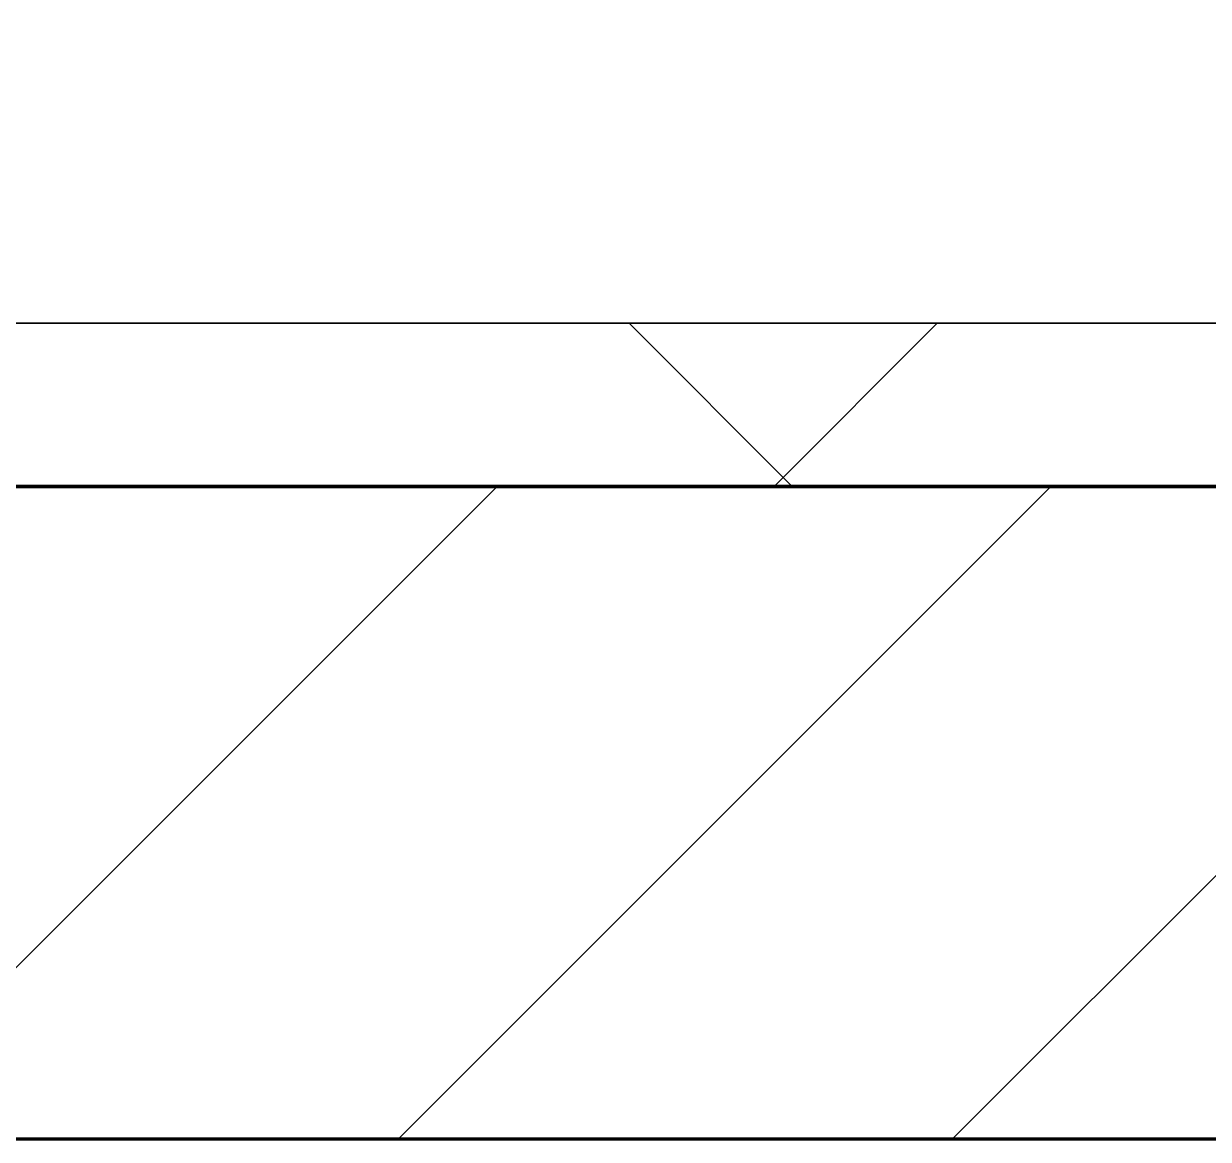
# Model space of a CAD drawing. Header units: millimetres. Extents: x -794334 to -714814, y -17806 to 22403.
# Drawn here: x -749482.8 to -749119.9, y -4021 to -3679.2 of the extents above; entities that cross this region are included whole.
import ezdxf
from ezdxf.xclip import XClip

# ---------------------------------------------------------------- set-up
doc = ezdxf.new("R2010")
doc.units = ezdxf.units.MM
doc.header["$XCLIPFRAME"] = 0
for name, color, linetype, lineweight in [('A-GLAZ-CURT', 2, 'Continuous', 9), ('A-WALL', 5, 'Continuous', 35), ('A-WALL-FNSH', 2, 'Continuous', 35), ('A-WALL-PATT', 1, 'Continuous', 35), ('WALL-E', 2, 'Continuous', 35)]:
    doc.layers.add(name, color=color, linetype=linetype, lineweight=lineweight)
doc.layers.add('A11_ALU.SOLID SHEET', color=2, linetype='Continuous')

# ---------------------------------------------------------------- blocks, each defined once
blk = doc.blocks.new('PPLS-PP19_Custom Tile Pattern - Custom Tile Pattern-V166-4252-01 ENLARGED CONCOURSE LEVEL - REFLECTED CEILING PLAN - SHEET 3')
at = {"layer": 'A-GLAZ-CURT'}
for p, q in [((-300, 0), (300, 0)), ((300, 0), (-300, 0)), ((195.99, 0), (213.31, 0)), ((213.31, 0), (195.99, 0)), ((230.06, 0), (265.09, 0)), ((265.23, 0), (300, 0)), ((-300, -50), (300, -50)), ((300, -50), (-300, -50))]:
    blk.add_line(p, q, dxfattribs=at)
for points, knots in [([(-126.5, 0), (-122.44, 0), (-108.71, 0), (-86.68, 0), (-63.44, 0), (-54.4, 0), (-48.53, 0), (-30.79, 0), (-18.03, 0), (8.61, 0), (15.02, 0), (22.91, 0), (31, 0), (39.04, 0), (51.19, 0), (58.74, 0), (61.34, 0), (61.45, 0)], [-5231.017328, -5231.017328, -5231.017328, -5231.017328, -4994.692869, -4542.524482, -4008.285538, -3689.699207, -3546.54457, -3315.260113, -2864.387349, -2439.246196, -2084.094819, -1956.422387, -1818.904206, -1645.594513, -1443.202566, -1228.752106, -1120.932285, -1120.932285, -1120.932285, -1120.932285]), ([(30.82, 0), (29.27, 0), (20.14, 0), (3.54, 0), (-16.58, 0), (-34.76, 0), (-36.04, 0)], [-10462.034656, -10462.034656, -10462.034656, -10462.034656, -10363.088938, -9884.23066, -9424.652049, -9182.880979, -9182.880979, -9182.880979, -9182.880979]), ([(-30.52, 0), (-27.11, 0), (-17.83, 0), (5.99, 0), (22.06, 0), (37.44, 0), (45.92, 0), (57.76, 0), (64.47, 0), (72.74, 0), (75.22, 0), (76.03, 0), (76.21, 0)], [-2323.618664, -2323.618664, -2323.618664, -2323.618664, -2142.497158, -1716.209403, -1206.526904, -1089.329421, -901.315459, -753.071572, -495.328968, -421.953223, -334.951786, -290.452333, -290.452333, -290.452333, -290.452333]), ([(8.33, 0), (8.19, 0), (7.18, 0), (0.32, 0), (-13.89, 0), (-24.92, 0), (-29.03, 0)], [-3574.286521, -3574.286521, -3574.286521, -3574.286521, -3526.962355, -3285.499107, -2903.012179, -2680.714891, -2680.714891, -2680.714891, -2680.714891]), ([(-15.19, 0), (-13.07, 0), (7.48, 0), (42.82, 0), (88.72, 0), (120.63, 0), (138.28, 0), (138.53, 0)], [-461.142613, -461.142613, -461.142613, -461.142613, -429.606584, -390.253598, -346.313304, -291.370682, -290.5735, -290.5735, -290.5735, -290.5735]), ([(-6.42, 0), (-3.24, 0), (3.86, 0), (13.15, 0), (21.24, 0), (24.62, 0), (24.72, 0), (24.72, 0)], [-4952.928845, -4952.928845, -4952.928845, -4952.928845, -4785.90057, -4596.498881, -4445.288762, -4384.376941, -4376.041937, -4376.041937, -4376.041937, -4376.041937]), ([(61.17, 0), (58.88, 0), (52.24, 0), (39.61, 0), (24.74, 0), (6.89, 0), (-3.98, 0), (-6.42, 0)], [-4453.60244, -4453.60244, -4453.60244, -4453.60244, -4326.416877, -4098.545751, -3766.694881, -3333.063701, -3206.504188, -3206.504188, -3206.504188, -3206.504188]), ([(31.18, 0), (25.97, 0), (13.59, 0), (0.94, 0), (-6.41, 0)], [-4496.803627, -4496.803627, -4496.803627, -4496.803627, -4222.080604, -3831.60238, -3831.60238, -3831.60238, -3831.60238]), ([(76.63, 0), (74.8, 0), (67.65, 0), (53.52, 0), (37, 0), (24.07, 0), (12.82, 0), (2.17, 0), (-5.16, 0), (-6.41, 0)], [-3095.572228, -3095.572228, -3095.572228, -3095.572228, -2950.589685, -2634.532728, -2313.748533, -2106.613311, -1925.670641, -1617.263037, -1553.636676, -1553.636676, -1553.636676, -1553.636676]), ([(-6.38, 0), (-2.32, 0), (4.94, 0), (9.64, 0), (10.14, 0), (10.18, 0)], [-3518.384954, -3518.384954, -3518.384954, -3518.384954, -3285.047089, -3066.359526, -3044.715262, -3044.715262, -3044.715262, -3044.715262]), ([(9.32, 0), (9.08, 0), (7.65, 0), (3.06, 0), (-3.05, 0), (-6.03, 0)], [-2922.926651, -2922.926651, -2922.926651, -2922.926651, -2882.788014, -2720.818881, -2557.56082, -2557.56082, -2557.56082, -2557.56082]), ([(-5.98, 0), (-2.39, 0), (15.01, 0), (43.36, 0), (70.92, 0), (82.12, 0), (83.66, 0)], [-5546.233574, -5546.233574, -5546.233574, -5546.233574, -5340.621928, -4573.028122, -4094.177415, -3869.465285, -3869.465285, -3869.465285, -3869.465285]), ([(-2.63, 0), (-2.47, 0), (-1.22, 0), (4.92, 0), (15.97, 0), (22.54, 0), (24.49, 0)], [-226.825321, -226.825321, -226.825321, -226.825321, -220.269177, -206.416616, -198.214427, -187.717507, -187.717507, -187.717507, -187.717507]), ([(103.09, 0), (101.08, 0), (86.31, 0), (63.34, 0), (35.84, 0), (12, 0), (3.08, 0), (-1.67, 0), (-2.25, 0)], [-375.435014, -375.435014, -375.435014, -375.435014, -369.147452, -330.153101, -307.516438, -285.83788, -246.234814, -234.646884, -234.646884, -234.646884, -234.646884]), ([(24.69, 0), (24.54, 0), (20.99, 0), (15.48, 0), (10.8, 0), (9.63, 0)], [-4368.572414, -4368.572414, -4368.572414, -4368.572414, -4306.476363, -4080.000647, -3772.857994, -3772.857994, -3772.857994, -3772.857994]), ([(18.16, 0), (19.15, 0), (24.25, 0), (25.66, 0), (26.12, 0)], [-5700.113719, -5700.113719, -5700.113719, -5700.113719, -5554.232259, -5302.431367, -5302.431367, -5302.431367, -5302.431367]), ([(114.39, 0), (114.2, 0), (112.08, 0), (105.42, 0), (92.38, 0), (85.59, 0), (74.4, 0), (62.26, 0), (51.85, 0), (43.81, 0), (29.53, 0), (20.67, 0), (18.85, 0), (18.16, 0)], [-8148.58938, -8148.58938, -8148.58938, -8148.58938, -8105.191388, -7723.759874, -7531.75727, -7135.649961, -6924.452779, -6738.82075, -6548.303034, -6314.283804, -6135.05769, -5972.647715, -5832.674503, -5832.674503, -5832.674503, -5832.674503]), ([(27.44, 0), (27.9, 0), (29.54, 0), (38.07, 0), (53.39, 0), (71.67, 0), (84.83, 0), (86.01, 0), (92.51, 0), (94.33, 0)], [-5037.309798, -5037.309798, -5037.309798, -5037.309798, -4887.603822, -4705.298446, -4353.683244, -3960.84581, -3759.045785, -3336.541051, -2783.776468, -2783.776468, -2783.776468, -2783.776468]), ([(27.89, 0), (29.09, 0), (33.4, 0), (46.49, 0), (56.7, 0), (61.46, 0)], [-147.777612, -147.777612, -147.777612, -147.777612, -135.792042, -118.513713, -104.153791, -104.153791, -104.153791, -104.153791]), ([(53.18, 0), (53.06, 0), (52.22, 0), (44.99, 0), (36.46, 0), (30.82, 0)], [-622.740158, -622.740158, -622.740158, -622.740158, -566.066452, -360.610861, 0, 0, 0, 0]), ([(136.44, 0), (121.66, 0), (86.93, 0), (51.16, 0), (31.18, 0)], [-106.750556, -106.750556, -106.750556, -106.750556, -59.610984, 0, 0, 0, 0]), ([(168.37, 0), (167.68, 0), (162.47, 0), (147.02, 0), (109.77, 0), (76.86, 0), (57.82, 0), (46.51, 0), (41.18, 0), (36.02, 0), (35.54, 0), (35.54, 0)], [-543.375029, -543.375029, -543.375029, -543.375029, -530.793311, -458.593899, -401.860199, -357.622665, -341.267687, -334.000314, -326.15566, -319.318397, -317.489778, -317.489778, -317.489778, -317.489778]), ([(36.29, 0), (37.77, 0), (48.82, 0), (55.9, 0), (61.09, 0), (61.46, 0)], [-314.598523, -314.598523, -314.598523, -314.598523, -305.899624, -287.17622, -285.749807, -285.749807, -285.749807, -285.749807]), ([(61.47, 0), (61.47, 0), (61.21, 0), (54.61, 0), (53.71, 0), (53.56, 0)], [-1113.311073, -1113.311073, -1113.311073, -1113.311073, -1096.402191, -891.204116, -747.28819, -747.28819, -747.28819, -747.28819]), ([(61.77, 0), (63.75, 0), (77.21, 0), (100.57, 0), (116.36, 0), (128.63, 0), (128.95, 0)], [-103.843727, -103.843727, -103.843727, -103.843727, -97.899267, -63.759246, -39.050993, -35.895543, -35.895543, -35.895543, -35.895543]), ([(61.98, 0), (71.21, 0), (96.35, 0), (119.31, 0), (127.65, 0), (129.38, 0)], [-285.078974, -285.078974, -285.078974, -285.078974, -249.500363, -194.761443, -176.550639, -176.550639, -176.550639, -176.550639]), ([(76.22, 0), (75.58, 0), (73.64, 0), (71.05, 0), (70.61, 0)], [-193.634889, -193.634889, -193.634889, -193.634889, -31.537676, 0, 0, 0, 0]), ([(94.4, 0), (94.4, 0), (94.64, 0), (99.11, 0), (108.97, 0), (120.79, 0), (139.94, 0), (163.31, 0), (185.23, 0), (193.62, 0), (194.69, 0), (194.79, 0)], [-2348.345796, -2348.345796, -2348.345796, -2348.345796, -2310.419338, -2233.599744, -2052.234781, -1843.028543, -1530.39897, -1095.004608, -529.74427, -295.064701, -265.121568, -265.121568, -265.121568, -265.121568]), ([(129.02, 0), (129.02, 0), (124.41, 0), (122.35, 0), (114.96, 0), (108.04, 0), (103.09, 0)], [-35.386604, -35.386604, -35.386604, -35.386604, -31.430235, -22.807238, -15.488593, 0, 0, 0, 0]), ([(128.7, 0), (127.94, 0), (125.06, 0), (118.6, 0), (114.23, 0), (111.98, 0), (105.66, 0), (105.23, 0), (105.23, 0)], [-9606.758006, -9606.758006, -9606.758006, -9606.758006, -9567.007022, -9453.21225, -9220.200448, -9012.77275, -8966.157302, -8929.495943, -8929.495943, -8929.495943, -8929.495943]), ([(105.26, 0), (105.52, 0), (111.01, 0), (112.65, 0), (113.59, 0)], [-8920.561005, -8920.561005, -8920.561005, -8920.561005, -8814.835624, -8577.462505, -8577.462505, -8577.462505, -8577.462505]), ([(128.95, 0), (129.24, 0), (130.75, 0), (139.26, 0), (152.67, 0), (161.24, 0), (162.19, 0), (162.75, 0)], [-631.295149, -631.295149, -631.295149, -631.295149, -627.736123, -618.981161, -602.094757, -592.980799, -581.414464, -581.414464, -581.414464, -581.414464]), ([(137.1, 0), (136, 0), (133.7, 0), (130.06, 0), (129.29, 0)], [-670.405967, -670.405967, -670.405967, -670.405967, -651.020627, -641.515499, -641.515499, -641.515499, -641.515499]), ([(157.9, 0), (156.77, 0), (151.67, 0), (143.29, 0), (134.93, 0), (130.48, 0), (129.34, 0)], [-10292.955006, -10292.955006, -10292.955006, -10292.955006, -10098.273015, -9847.788484, -9677.714971, -9618.024051, -9618.024051, -9618.024051, -9618.024051]), ([(193.8, 0), (193.33, 0), (190.11, 0), (183.13, 0), (171, 0), (161.95, 0), (161.28, 0), (158.35, 0), (157.85, 0), (157.77, 0)], [-11665.349007, -11665.349007, -11665.349007, -11665.349007, -11565.880756, -11105.624034, -10839.086983, -10768.332124, -10666.779182, -10580.760289, -10550.278881, -10550.278881, -10550.278881, -10550.278881]), ([(300, 0), (286.53, 0), (254.22, 0), (207.11, 0), (177.41, 0), (159.34, 0), (158.33, 0), (158.3, 0)], [-285.253232, -285.253232, -285.253232, -285.253232, -244.693688, -187.987675, -143.776725, -129.632772, -123.352749, -123.352749, -123.352749, -123.352749]), ([(159.07, 0), (159.13, 0), (160.84, 0), (165.21, 0), (174.15, 0), (185.98, 0), (208.82, 0), (219.42, 0), (230.06, 0)], [-115.643202, -115.643202, -115.643202, -115.643202, -114.681583, -87.660824, -65.295536, -41.623857, -24.459831, 0, 0, 0, 0]), ([(162.75, 0), (165.4, 0), (170.91, 0), (172.61, 0), (172.61, 0)], [-111.264224, -111.264224, -111.264224, -111.264224, -56.742688, -19.085662, -19.085662, -19.085662, -19.085662]), ([(247.1, 0), (246.76, 0), (245.04, 0), (238.34, 0), (226.56, 0), (221.1, 0), (200.27, 0), (182.99, 0), (174.27, 0), (169.67, 0), (168.99, 0)], [-9649.085549, -9649.085549, -9649.085549, -9649.085549, -9581.591397, -9406.094246, -9221.510254, -9016.44624, -8717.832359, -8253.978395, -8152.463617, -8069.855175, -8069.855175, -8069.855175, -8069.855175]), ([(215.22, 0), (214.62, 0), (210.55, 0), (203.98, 0), (187.54, 0), (175.3, 0), (169.49, 0)], [-203.825446, -203.825446, -203.825446, -203.825446, -198.527383, -184.406837, -162.427601, -142.916156, -142.916156, -142.916156, -142.916156]), ([(171.51, 0), (176.48, 0), (193.23, 0), (201.73, 0), (208.81, 0), (213.9, 0), (241.96, 0), (266.73, 0), (281.71, 0), (291.71, 0), (296.52, 0), (297.86, 0), (298.09, 0)], [-7971.819559, -7971.819559, -7971.819559, -7971.819559, -7784.112253, -7606.717214, -7289.299508, -7042.621073, -6582.165592, -6068.460911, -5766.029927, -5566.724884, -5280.360606, -5199.253518, -5199.253518, -5199.253518, -5199.253518]), ([(172.07, 0), (177.66, 0), (187.87, 0), (201.08, 0), (207.47, 0), (213.96, 0), (215.11, 0)], [-255.364076, -255.364076, -255.364076, -255.364076, -237.955587, -223.92608, -215.862851, -208.75215, -208.75215, -208.75215, -208.75215]), ([(300, 0), (288.22, 0), (262, 0), (230.43, 0), (219.94, 0), (219.02, 0)], [-12528.858583, -12528.858583, -12528.858583, -12528.858583, -11905.454923, -11162.864862, -10856.732305, -10856.732305, -10856.732305, -10856.732305]), ([(219.9, 0), (220.86, 0), (227.84, 0), (242.06, 0), (246.54, 0), (246.96, 0)], [-10670.940496, -10670.940496, -10670.940496, -10670.940496, -10511.382485, -9925.173265, -9834.877357, -9834.877357, -9834.877357, -9834.877357]), ([(284.76, 0), (284.76, 0), (285.09, 0), (287.47, 0), (293.59, 0), (297.76, 0), (300, 0)], [-4110.630118, -4110.630118, -4110.630118, -4110.630118, -4053.389046, -3959.664717, -3862.421465, -3746.95702, -3746.95702, -3746.95702, -3746.95702]), ([(297.38, 0), (295.84, 0), (291.62, 0), (285.38, 0), (284.87, 0)], [-4803.172655, -4803.172655, -4803.172655, -4803.172655, -4358.271401, -4143.037883, -4143.037883, -4143.037883, -4143.037883])]:
    blk.add_open_spline(points, degree=3, knots=knots, dxfattribs=at)
for points in [[(24.49, 0), (25.23, 0), (25.72, 0), (26.04, 0)], [(70.61, 0), (68, 0), (64.84, 0), (61.48, 0)], [(80.35, 0), (79.57, 0), (78.27, 0), (76.63, 0)], [(84.06, 0), (83.48, 0), (82.41, 0), (81.72, 0)], [(129.98, 0), (131.98, 0), (133.47, 0), (134.6, 0)], [(168.74, 0), (168.74, 0), (169.81, 0), (171.51, 0)], [(195.11, 0), (194.91, 0), (194.44, 0), (193.8, 0)]]:
    blk.add_open_spline(points, degree=3, dxfattribs=at)
blk = doc.blocks.new('PPLS-PP19_Custom Tile Pattern - Custom Tile Pattern-V167-4252-01 ENLARGED CONCOURSE LEVEL - REFLECTED CEILING PLAN - SHEET 3')
at = {"layer": 'A-GLAZ-CURT'}
for p, q in [((-300, 0), (300, 0)), ((300, 0), (-300, 0)), ((-293.07, 0), (-275.75, 0)), ((-275.75, 0), (-293.07, 0)), ((-300, -50), (300, -50)), ((300, -50), (-300, -50))]:
    blk.add_line(p, q, dxfattribs=at)
at = {"layer": 'A-GLAZ-CURT', "flags": 128}
for points in [[(-300, 0), (-291.56, 0), (-283.3, 0), (-275.2, 0), (-267.26, 0), (-259.45, 0), (-251.77, 0), (-244.2, 0), (-236.74, 0)], [(-236.97, 0), (-244.39, 0), (-251.96, 0), (-259.67, 0), (-267.51, 0), (-275.48, 0), (-283.55, 0), (-291.73, 0), (-300, 0)]]:
    blk.add_lwpolyline(points, dxfattribs=at)
at = {"layer": 'A-GLAZ-CURT'}
for points, knots in [([(-300, 0), (-284.65, 0), (-236.57, 0), (-179.58, 0), (-143.72, 0), (-131.26, 0)], [-5323.127839, -5323.127839, -5323.127839, -5323.127839, -4502.809032, -2700.551212, -1349.007003, -1349.007003, -1349.007003, -1349.007003]), ([(-199.15, 0), (-204.06, 0), (-229.62, 0), (-262.56, 0), (-294.48, 0), (-300, 0)], [-15473.769914, -15473.769914, -15473.769914, -15473.769914, -15131.813646, -13729.592194, -13439.944408, -13439.944408, -13439.944408, -13439.944408]), ([(-137.88, 0), (-140.56, 0), (-147.66, 0), (-147.69, 0), (-158.72, 0), (-174.02, 0), (-185.59, 0), (-209.77, 0), (-232.01, 0), (-255.22, 0), (-262.59, 0), (-264.9, 0), (-265.4, 0)], [-3187.727384, -3187.727384, -3187.727384, -3187.727384, -2919.378265, -2477.344047, -2237.412286, -2029.680487, -1755.085331, -1400.429864, -858.079193, -543.655514, -208.940337, 0, 0, 0, 0]), ([(-258.6, 0), (-257.91, 0), (-254.26, 0), (-241.25, 0), (-225.99, 0), (-213.1, 0), (-205.2, 0), (-201.08, 0), (-200.04, 0)], [-5722.54675, -5722.54675, -5722.54675, -5722.54675, -5657.471696, -5413.335975, -5017.494783, -4832.723979, -4666.091899, -4608.762483, -4608.762483, -4608.762483, -4608.762483])]:
    blk.add_open_spline(points, degree=3, knots=knots, dxfattribs=at)
blk = doc.blocks.new('*U1029')
at = {"layer": 'A-GLAZ-CURT'}
for name, p in [('PPLS-PP19_Custom Tile Pattern - Custom Tile Pattern-V166-4252-01 ENLARGED CONCOURSE LEVEL - REFLECTED CEILING PLAN - SHEET 3', (29402.37, -7350)), ('PPLS-PP19_Custom Tile Pattern - Custom Tile Pattern-V167-4252-01 ENLARGED CONCOURSE LEVEL - REFLECTED CEILING PLAN - SHEET 3', (30002.37, -7350))]:
    blk.add_blockref(name, p, dxfattribs=at)
blk = doc.blocks.new('*U1630')
blk.add_lwpolyline([(22690, -750), (19166.45, -750), (19116.45, -700), (18966.44, -550), (-101025.39, -550), (-101025.39, -6704.96), (-96300, -6704.96), (-96300, -7350), (-94497.63, -7350), (17250, -7350), (17250, -6849.96), (18300, -6849.96), (22690, -6849.96)], close=True)

msp = doc.modelspace()

# ---------------------------------------------------------------- block references
at = {"layer": 'A11_ALU.SOLID SHEET'}
ref = msp.add_blockref('*U1630', (-744681.24, 3579.02), dxfattribs=at)
XClip(ref).set_block_clipping_path([(-45802.4668593339, -9620.0029952967), (23702.8690583039, 10334.9999958097)])

# ---------------------------------------------------------------- next in the draw order: hatches: boundary and pattern name
at = {"layer": 'A-WALL-PATT', "lineweight": 9}
h = msp.add_hatch(dxfattribs=at)
h.set_pattern_fill('FP_5', color=256, style=0, pattern_type=2)
h.set_pattern_definition([(45, (0, 0), (-212.13203, 212.13203), []), (135, (0, 0), (-212.13203, -212.13203), [])])
h.paths.add_polyline_path([(-727630.24, -3820.98), (-727382.37, -3820.98), (-727382.37, -3770.98), (-790483.7, -3770.98), (-790483.7, -3820.98), (-727766, -3820.98)])
h = msp.add_hatch(dxfattribs=at)
h.set_pattern_fill('FP_2', color=256, style=0, pattern_type=2)
h.set_pattern_definition([(45, (0, 0), (-84.852814, 84.852814), [])])
h.paths.add_polyline_path([(-727382.37, -4020.98), (-727382.37, -3820.98), (-790483.7, -3820.98), (-790483.7, -4020.98), (-727494.49, -4020.98)])

# ---------------------------------------------------------------- next in the draw order: linework, layer by layer
at = {"layer": 'A-WALL', "color": 7, "lineweight": 70}
for p, q in [((-751580, -3820.98), (-749180, -3820.98)), ((-749180, -3820.98), (-751580, -3820.98)), ((-749180, -3820.98), (-747980, -3820.98)), ((-747980, -3820.98), (-749180, -3820.98)), ((-749180, -4020.98), (-751580, -4020.98)), ((-747980, -4020.98), (-749180, -4020.98))]:
    msp.add_line(p, q, dxfattribs=at)
at = {"layer": 'A-WALL-FNSH', "color": 250}
for p, q in [((-751580, -3770.98), (-749180, -3770.98)), ((-749180, -3770.98), (-747980, -3770.98))]:
    msp.add_line(p, q, dxfattribs=at)
at = {"layer": 'WALL-E'}
for p, q in [((-727382.37, -4020.98), (-790483.7, -4020.98)), ((-790483.7, -4020.98), (-727382.37, -4020.98))]:
    msp.add_line(p, q, dxfattribs=at)

# ---------------------------------------------------------------- next in the draw order: block references
msp.add_blockref('*U1029', (-778882.37, 3579.02))

doc.saveas('drawing.dxf')
